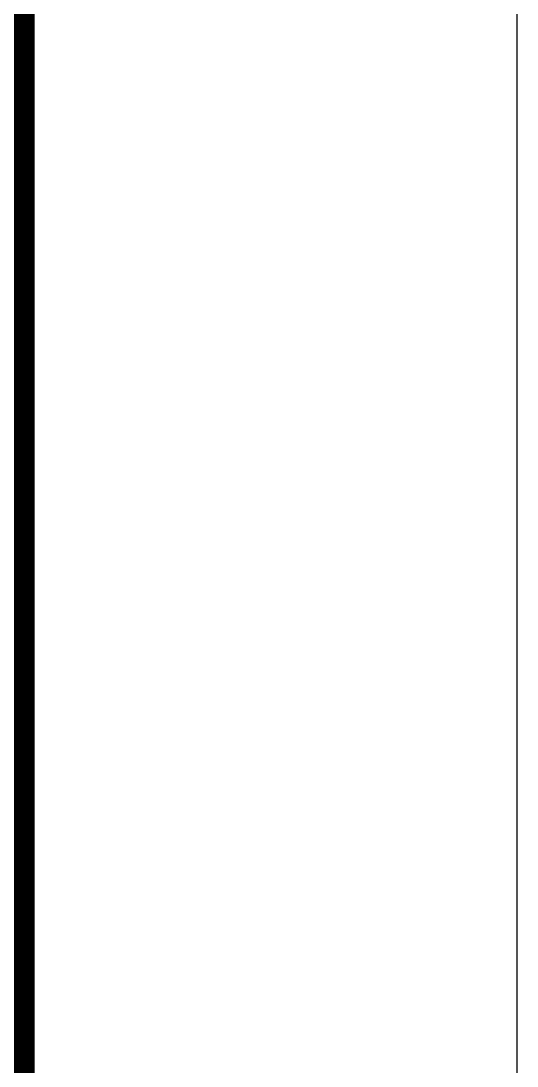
# Model space of a CAD drawing. Extents: x 1169373 to 1354985, y 649019 to 904199.
# Drawn here: x 1353421 to 1354985, y 756913 to 760204 of the extents above; entities that cross this region are included whole.
import ezdxf

# ---------------------------------------------------------------- set-up
doc = ezdxf.new("R2010")
doc.units = 0
doc.header["$LTSCALE"] = 1000
doc.header["$MEASUREMENT"] = 0
doc.layers.add('PUB_TITLE', color=4, linetype='Continuous')
doc.layers.add('图框', color=7, linetype='Continuous')

msp = doc.modelspace()

# ---------------------------------------------------------------- linework, layer by layer
at = {"layer": 'PUB_TITLE'}
msp.add_lwpolyline([(1236104.710297789, 716218.7416070168), (1354984.710297789, 716218.7416070168), (1354984.710297789, 783418.7416070168), (1236104.710297789, 783418.7416070168)], close=True, dxfattribs=at)
at = {"layer": 'PUB_TITLE', "const_width": 160}
msp.add_lwpolyline([(1240104.710297789, 717818.7416070168), (1353384.710297789, 717818.7416070168), (1353384.710297789, 781818.7416070168), (1240104.710297789, 781818.7416070168)], close=True, dxfattribs=at)
at = {"layer": '图框', "color": 4, "const_width": 157.7448281003315}
msp.add_lwpolyline([(1344264.710247644, 781818.7419590134), (1353384.710297789, 781818.7419590134), (1353384.710297789, 717818.7416070168), (1344264.710247644, 717818.7416070168)], close=True, dxfattribs=at)

doc.saveas('drawing.dxf')
